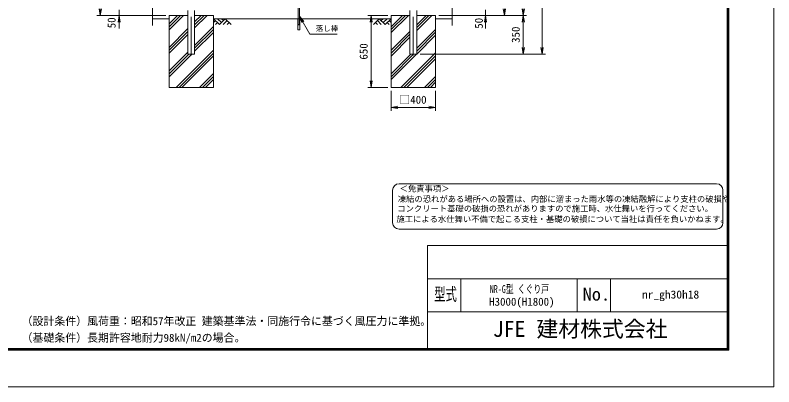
# Model space of a CAD drawing. Units: millimetres, scale not verified. Extents: x -6299 to 6301, y -4455 to 4455.
# Drawn here: x -533 to 6301, y -4455 to -1104 of the extents above; entities that cross this region are included whole.
import ezdxf
from ezdxf.enums import TextEntityAlignment as Align

# ---------------------------------------------------------------- set-up
doc = ezdxf.new("R2010")
doc.units = ezdxf.units.MM
doc.header["$LTSCALE"] = 30
doc.linetypes.add('USER1', pattern=[50.8, 31.75, -6.35, 6.35, -6.35])
for name, color, linetype, lineweight in [('0-0_D-STR-TXT', 7, 'Continuous', 9), ('0-1_D-TTL', 7, 'Continuous', 9), ('0-2_D-TTL-TXT', 7, 'Continuous', 13), ('0-3_D-BMK', 2, 'USER1', 13), ('0-4_D-STR1', 1, 'Continuous', 18), ('0-5_D-STR3', 3, 'Continuous', 13), ('0-6_D-DCR-HCH', 7, 'Continuous', 9), ('0-7_D-BGD', 7, 'Continuous', 9), ('0-8_D-STR4', 7, 'Continuous', 9), ('0-9_D-STR-DIM', 7, 'Continuous', 9), ('0-A_0', 7, 'Continuous', 9)]:
    doc.layers.add(name, color=color, linetype=linetype, lineweight=lineweight)
doc.styles.add('ＭＳ ゴシック', font='')
doc.styles.get('ＭＳ ゴシック').set_extended_font_data('MS Gothic')

# ---------------------------------------------------------------- blocks, each defined once
blk = doc.blocks.new('_Open')
at = {"layer": '0-A_0'}
blk.add_line((-30, 5), (0, 0), dxfattribs=at)
blk.add_lwpolyline([(-30, -5), (0, 0), (-30, 0)], dxfattribs=at)

msp = doc.modelspace()

# ---------------------------------------------------------------- linework, layer by layer
at = {"layer": '0-0_D-STR-TXT'}
msp.add_lwpolyline([(2365.96, -1277.15), (2121.64, -1277.15), (2027.97, -1114.91)], dxfattribs=at)
at = {"layer": '0-1_D-TTL'}
for p, q in [((3180.53, -3180), (3180.53, -4110)), ((3180.53, -3180), (5880.53, -3180)), ((3180.53, -3480), (5880.53, -3480)), ((3480.53, -3480), (3480.53, -3780)), ((4530.53, -3480), (4530.53, -3780)), ((4830.53, -3480), (4830.53, -3780)), ((3180.53, -3780), (5880.53, -3780))]:
    msp.add_line(p, q, dxfattribs=at)
at = {"layer": '0-1_D-TTL', "color": 2, "lineweight": 18}
msp.add_lwpolyline([(-6299.47, 4455), (6300.53, 4455), (6300.53, -4455), (-6299.47, -4455)], close=True, dxfattribs=at)
at = {"layer": '0-1_D-TTL'}
for points in [[(-5894.47, 4125), (5895.53, 4125), (5895.53, -4125), (-5894.47, -4125)], [(-5890.72, 4121.25), (5891.78, 4121.25), (5891.78, -4121.25), (-5890.72, -4121.25)], [(-5886.97, 4117.5), (5888.03, 4117.5), (5888.03, -4117.5), (-5886.97, -4117.5)], [(-5883.22, 4113.75), (5884.28, 4113.75), (5884.28, -4113.75), (-5883.22, -4113.75)], [(-5879.47, 4110), (5880.53, 4110), (5880.53, -4110), (-5879.47, -4110)]]:
    msp.add_lwpolyline(points, close=True, dxfattribs=at)
at = {"layer": '0-2_D-TTL-TXT', "color": 2}
for p, q in [((5784.04, -2624.43), (2925.32, -2624.43)), ((2866.88, -2682.87), (2866.88, -2975.11)), ((5842.49, -2975.11), (5842.49, -2682.87)), ((2925.32, -3033.56), (5784.04, -3033.56))]:
    msp.add_line(p, q, dxfattribs=at)
for centre, start, end in [((2925.32, -2682.87), 90, 180), ((5784.04, -2682.87), 0, 90), ((2925.32, -2975.11), 180, 270), ((5784.04, -2975.11), 270, 0)]:
    msp.add_arc(centre, 58.45, start, end, dxfattribs=at)
at = {"layer": '0-3_D-BMK'}
for p, q in [((1053.18, 1929.08), (1053.18, -1466.74)), ((3053.18, 1929.08), (3053.18, -1466.74))]:
    msp.add_line(p, q, dxfattribs=at)
at = {"layer": '0-4_D-STR1'}
for p, q in [((1022.93, -1062.06), (1022.93, -1456.16)), ((1083.43, -1062.06), (1083.43, -1456.16)), ((3022.93, -1062.06), (3022.93, -1456.16)), ((3083.43, -1062.06), (3083.43, -1456.16)), ((1022.93, -1456.16), (1083.43, -1456.16)), ((3022.93, -1456.16), (3083.43, -1456.16))]:
    msp.add_line(p, q, dxfattribs=at)
at = {"layer": '0-5_D-STR3'}
for p, q in [((2016.78, -940.16), (2016.78, -1189.16)), ((2028.78, -940.16), (2028.78, -1189.16)), ((2013.23, -1136.16), (2013.23, -1236.16)), ((2018.78, -1191.16), (2016.78, -1189.16)), ((2018.78, -1191.16), (2026.78, -1191.16))]:
    msp.add_line(p, q, dxfattribs=at)
for points in [[(2032.33, -1136.16), (2032.33, -1236.16), (2013.23, -1236.16)], [(2016.78, -1189.16), (2028.78, -1189.16), (2026.78, -1191.16)]]:
    msp.add_lwpolyline(points, dxfattribs=at)
at = {"layer": '0-6_D-DCR-HCH'}
for p, q in [((853.18, -1235.76), (982.78, -1106.16)), ((853.18, -1209.24), (956.26, -1106.16)), ((853.18, -1182.72), (929.75, -1106.16)), ((1083.43, -1217.64), (1194.91, -1106.16)), ((1083.43, -1191.12), (1168.4, -1106.16)), ((1083.43, -1164.61), (1141.88, -1106.16)), ((1306.4, -1189.37), (1253.18, -1136.16)), ((1270.92, -1153.9), (1253.18, -1171.56)), ((1324.13, -1171.64), (1288.66, -1136.16)), ((1359.61, -1136.16), (1306.4, -1189.37)), ((1341.96, -1153.99), (1324.13, -1136.16)), ((1377.35, -1153.9), (1341.71, -1189.37)), ((1359.61, -1136.16), (1412.82, -1189.37)), ((2746.76, -1136.16), (2693.55, -1189.37)), ((2729.02, -1153.9), (2764.66, -1189.37)), ((2746.76, -1136.16), (2799.97, -1189.37)), ((2764.5, -1153.9), (2782.24, -1136.16)), ((2782.24, -1171.64), (2817.71, -1136.16)), ((2799.97, -1189.37), (2853.18, -1136.16)), ((2835.45, -1153.9), (2853.18, -1171.56)), ((2853.18, -1261.42), (3008.44, -1106.16)), ((2853.18, -1234.9), (2981.92, -1106.16)), ((2853.18, -1208.38), (2955.41, -1106.16)), ((3083.43, -1243.3), (3220.57, -1106.16)), ((3083.43, -1216.78), (3194.06, -1106.16)), ((3083.43, -1190.27), (3167.54, -1106.16)), ((853.18, -1394.86), (1022.93, -1225.11)), ((1083.43, -1376.74), (1253.18, -1206.99)), ((1288.66, -1171.64), (1270.84, -1189.37)), ((1395.08, -1171.64), (1377.26, -1189.37)), ((2711.29, -1171.64), (2729.1, -1189.37)), ((2817.71, -1171.64), (2835.53, -1189.37)), ((853.18, -1421.37), (1022.93, -1251.62)), ((853.18, -1447.89), (1022.93, -1278.14)), ((1083.43, -1403.25), (1253.18, -1233.5)), ((1083.43, -1429.77), (1253.18, -1260.02)), ((2853.18, -1420.52), (3022.93, -1250.77)), ((2853.18, -1447.03), (3022.93, -1277.28)), ((3083.43, -1402.4), (3253.18, -1232.65)), ((3083.43, -1428.91), (3253.18, -1259.16)), ((3083.43, -1455.43), (3253.18, -1285.68)), ((2853.18, -1473.55), (3022.93, -1303.8)), ((916.14, -1756.16), (1253.18, -1419.12)), ((853.18, -1606.99), (1022.93, -1437.24)), ((853.18, -1660.02), (1057.04, -1456.16)), ((853.18, -1633.5), (1030.53, -1456.16)), ((942.66, -1756.16), (1253.18, -1445.64)), ((969.18, -1756.16), (1253.18, -1472.15)), ((2853.18, -1685.68), (3082.7, -1456.16)), ((2853.18, -1659.16), (3056.19, -1456.16)), ((2853.18, -1632.65), (3029.67, -1456.16)), ((2941.8, -1756.16), (3253.18, -1444.78)), ((2968.32, -1756.16), (3253.18, -1471.3)), ((2994.84, -1756.16), (3253.18, -1497.81)), ((1128.28, -1756.16), (1253.18, -1631.25)), ((1154.79, -1756.16), (1253.18, -1657.77)), ((1181.31, -1756.16), (1253.18, -1684.29)), ((3153.94, -1756.16), (3253.18, -1656.91)), ((3180.45, -1756.16), (3253.18, -1683.43)), ((3206.97, -1756.16), (3253.18, -1709.95))]:
    msp.add_line(p, q, dxfattribs=at)
at = {"layer": '0-7_D-BGD'}
for p, q in [((703.18, -1136.16), (853.18, -1136.16)), ((1253.18, -1136.16), (2853.18, -1136.16)), ((3253.18, -1136.16), (3403.18, -1136.16))]:
    msp.add_line(p, q, dxfattribs=at)
at = {"layer": '0-8_D-STR4'}
for p, q in [((853.18, -1106.16), (853.18, -1756.16)), ((853.18, -1106.16), (1022.93, -1106.16)), ((1083.43, -1106.16), (1253.18, -1106.16)), ((1253.18, -1106.16), (1253.18, -1756.16)), ((2853.18, -1106.16), (2853.18, -1756.16)), ((3022.93, -1106.16), (2853.18, -1106.16)), ((3253.18, -1106.16), (3083.43, -1106.16)), ((3253.18, -1106.16), (3253.18, -1756.16)), ((853.18, -1756.16), (1253.18, -1756.16)), ((2853.18, -1756.16), (3253.18, -1756.16))]:
    msp.add_line(p, q, dxfattribs=at)
at = {"layer": '0-9_D-STR-DIM'}
for p, q in [((4213.18, -1396.16), (4213.18, 1833.84)), ((703.18, -1199.16), (703.18, 393.19)), ((3403.18, -1199.16), (3403.18, 393.19)), ((403.18, -1106.16), (403.18, -1056.16)), ((3703.18, -1106.16), (3703.18, -1056.16)), ((823.18, -1106.16), (203.18, -1106.16)), ((823.18, -1106.16), (373.18, -1106.16)), ((2823.18, -1106.16), (2643.18, -1106.16)), ((3283.18, -1106.16), (3733.18, -1106.16)), ((3283.18, -1106.16), (4073.18, -1106.16)), ((3283.18, -1106.16), (4073.18, -1106.16)), ((3283.18, -1106.16), (3903.18, -1106.16)), ((403.18, -1166.16), (403.18, -1226.16)), ((2673.18, -1166.16), (2673.18, -1696.16)), ((3703.18, -1166.16), (3703.18, -1226.16)), ((4043.18, -1166.16), (4043.18, -1396.16)), ((3113.43, -1456.16), (4243.18, -1456.16)), ((3113.43, -1456.16), (4073.18, -1456.16)), ((2823.18, -1756.16), (2643.18, -1756.16)), ((2853.18, -1786.16), (2853.18, -1966.16)), ((3253.18, -1786.16), (3253.18, -1966.16)), ((2913.18, -1936.16), (3193.18, -1936.16))]:
    msp.add_line(p, q, dxfattribs=at)

# ---------------------------------------------------------------- block references
at = {"layer": '0-0_D-STR-TXT', "xscale": 2, "yscale": 2, "rotation": 120}
msp.add_blockref('_Open', (2026.97, -1113.18), dxfattribs=at)
at = {"layer": '0-9_D-STR-DIM', "xscale": 2, "yscale": 2}
for p, rotation in [((233.18, -1106.16), 270), ((3873.18, -1106.16), 270), ((4043.18, -1106.16), 270), ((403.18, -1106.16), 90), ((2673.18, -1106.16), 90), ((3703.18, -1106.16), 90), ((4043.18, -1106.16), 90), ((4043.18, -1456.16), 270), ((4213.18, -1456.16), 270), ((2673.18, -1756.16), 270), ((2853.18, -1936.16), 180)]:
    msp.add_blockref('_Open', p, dxfattribs=dict(at, rotation=rotation))
msp.add_blockref('_Open', (3253.18, -1936.16), dxfattribs=at)

# ---------------------------------------------------------------- texts
at = {"layer": '0-0_D-STR-TXT', "style": 'ＭＳ ゴシック'}
for s, height, p in [('落し棒', 48.17, (2174.09, -1263.42)), ('（設計条件）風荷重：昭和57年改正 建築基準法・同施行令に基づく風圧力に準拠。', 72.14, (-475.65, -3920.4)), ('（基礎条件）長期許容地耐力98kN/m2の場合。', 72.14, (-475.65, -4070.4))]:
    msp.add_text(s, height=height, dxfattribs=at).set_placement(p, align=Align.BOTTOM_LEFT)
at = {"layer": '0-2_D-TTL-TXT', "style": 'ＭＳ ゴシック'}
for s, height, p in [('＜免責事項＞ \u3000\u3000', 53.45, (2929.65, -2711.14)), ('凍結の恐れがある場所への設置は、内部に溜まった雨水等の凍結融解により支柱の破損や', 53.45, (2913.85, -2805.23)), ('コンクリート基礎の破損の恐れがありますので施工時、水仕舞いを行ってください。', 53.45, (2909.04, -2891.06)), ('施工による水仕舞い不備で起こる支柱・基礎の破損について当社は責任を負いかねます。 ', 53.45, (2900.87, -2986.32)), ('H3000(H1800)', 72.14, (3736.24, -3745.31)), ('JFE 建材株式会社', 144.3, (3769.1, -4047.76))]:
    msp.add_text(s, height=height, dxfattribs=at).set_placement(p, align=Align.BOTTOM_LEFT)
for s, height, width, p in [('型式', 115.5, 0.65, (3240.93, -3712.2)), ('NR-G型 くぐり戸', 72.14, 0.7, (3742.05, -3631.53)), ('No.', 115.5, 1.05, (4578.53, -3712.2)), ('nr_gh30h18', 72.14, 1.05, (5113.03, -3680.54))]:
    msp.add_text(s, height=height, dxfattribs=dict(at, width=width)).set_placement(p, align=Align.BOTTOM_LEFT)
at = {"layer": '0-9_D-STR-DIM', "style": 'ＭＳ ゴシック'}
for s, p in [('50', (392.78, -1222.53)), ('50', (3700.91, -1227.05)), ('350', (4033.06, -1354.47)), ('650', (2663.06, -1505.04))]:
    msp.add_text(s, height=72.14, rotation=90, dxfattribs=at).set_placement(p, align=Align.BOTTOM_LEFT)
msp.add_text('□400', height=72.14, dxfattribs=at).set_placement((2926.96, -1924.53), align=Align.BOTTOM_LEFT)

doc.saveas('drawing.dxf')
